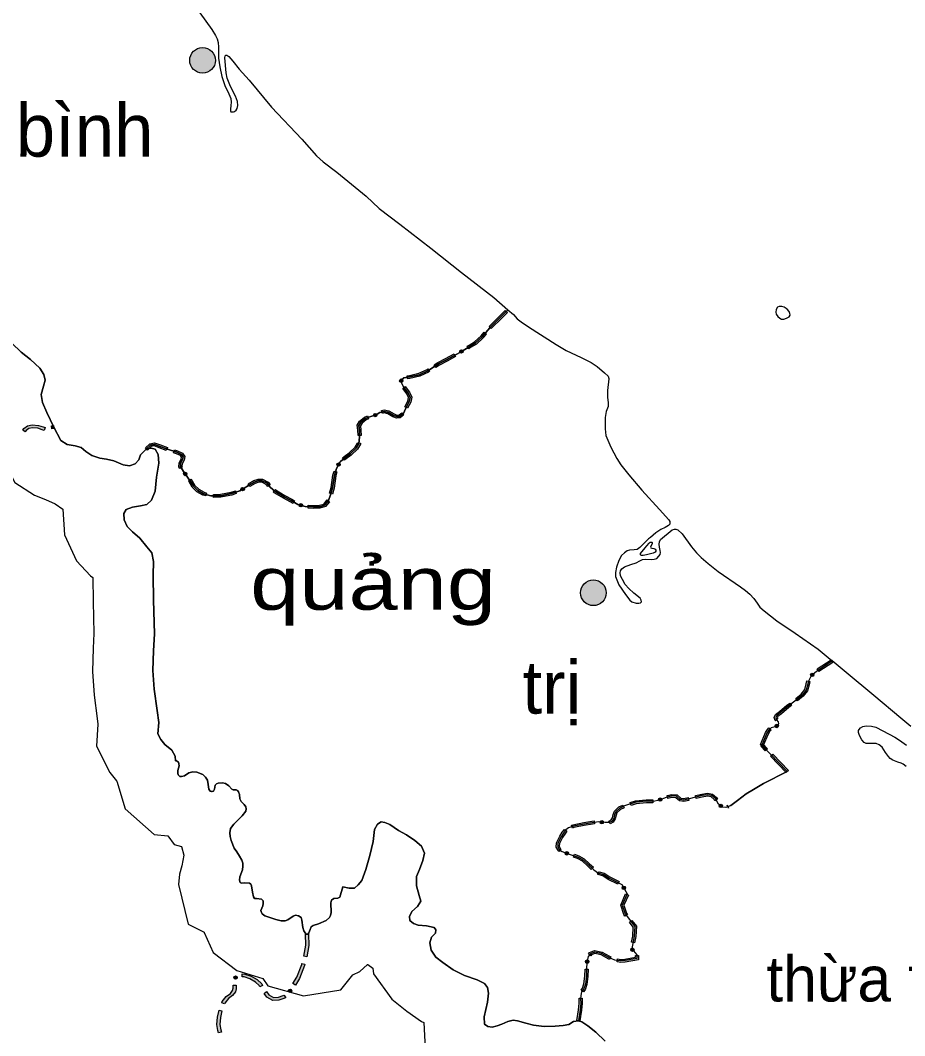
# Model space of a CAD drawing. Header units: metres. Extents: x -835890 to 1024355, y 79891 to 2211954.
# Drawn here: x -171652 to -54596, y 1364590 to 1499002 of the extents above; entities that cross this region are included whole.
import ezdxf
from ezdxf.enums import TextEntityAlignment as Align

# ---------------------------------------------------------------- set-up
doc = ezdxf.new("R2010")
doc.units = ezdxf.units.M
doc.header["$LTSCALE"] = 2200
for name, color, linetype, lineweight in [('12', 7, 'Continuous', 13), ('13', 7, 'Continuous', 13), ('16', 7, 'Continuous', 13), ('18', 7, 'Continuous', 13), ('35', 7, 'Continuous', 13), ('36', 7, 'Continuous', 13), ('37', 7, 'Continuous', 13), ('38', 7, 'Continuous', 13), ('8', 7, 'Continuous', 13)]:
    doc.layers.add(name, color=color, linetype=linetype, lineweight=lineweight)
doc.layers.add('3', color=7, linetype='Continuous')

msp = doc.modelspace()

# ---------------------------------------------------------------- hatches: boundary and pattern name
at = {"layer": '37'}
for points in [[(-109593, 1458475), (-108136, 1459913), (-107475, 1460594), (-107188, 1460315), (-107852, 1459632), (-109312, 1458191)], [(-112511, 1455856), (-112253, 1456011), (-111520, 1456457), (-110670, 1457247), (-110264, 1457714), (-109963, 1457451), (-110382, 1456969), (-111277, 1456136), (-112046, 1455669), (-112303, 1455513)], [(-116863, 1453389), (-116390, 1453690), (-115358, 1454234), (-114230, 1454852), (-114038, 1454502), (-115169, 1453881), (-116189, 1453344), (-116648, 1453051)], [(-113070, 1455283, 1), (-113455, 1455050, 1)], [(-120455, 1451943), (-120158, 1451991), (-118887, 1452277), (-117815, 1452782), (-117706, 1452851), (-117491, 1452514), (-117621, 1452431), (-118756, 1451896), (-120083, 1451598), (-120392, 1451548)], [(-121255, 1451521, 1), (-121215, 1451072, 1)], [(-120742, 1447830), (-120358, 1448597), (-120250, 1449056), (-120503, 1449561), (-121026, 1450269), (-120704, 1450507), (-120160, 1449770), (-119828, 1449105), (-119980, 1448460), (-120384, 1447651)], [(-126952, 1444033), (-126976, 1444728), (-127047, 1445403), (-126737, 1445945), (-126098, 1446478), (-125699, 1446625), (-125560, 1446250), (-125895, 1446126), (-126425, 1445684), (-126635, 1445316), (-126576, 1444756), (-126552, 1444047)], [(-124463, 1446812, 1), (-124893, 1446679, 1)], [(-123827, 1447350), (-123481, 1447434), (-122855, 1447286), (-122161, 1446889), (-121796, 1446749), (-121508, 1446773), (-121153, 1447033), (-120917, 1446711), (-121362, 1446384), (-121854, 1446343), (-122333, 1446527), (-123003, 1446910), (-123480, 1447023), (-123733, 1446961)], [(-171338, 1444766), (-171169, 1444989), (-170709, 1445340), (-170066, 1445447), (-169255, 1445386), (-168629, 1445170), (-168383, 1445103), (-168488, 1444717), (-168747, 1444788), (-169337, 1444991), (-170047, 1445044), (-170545, 1444961), (-170883, 1444703), (-171020, 1444524)], [(-167545, 1445331), (-167242, 1445365), (-167197, 1444967), (-167500, 1444933)], [(-155077, 1442402), (-154518, 1442948), (-153885, 1443067), (-153118, 1442788), (-152191, 1442440), (-152331, 1442066), (-153257, 1442413), (-153919, 1442654), (-154325, 1442577), (-154798, 1442116)], [(-129000, 1441076), (-128768, 1441275), (-128122, 1441760), (-127340, 1442480), (-127020, 1443034), (-127017, 1443063), (-126619, 1443024), (-126630, 1442908), (-127024, 1442227), (-127865, 1441452), (-128518, 1440963), (-128739, 1440773)], [(-151249, 1442137), (-150842, 1442008), (-150163, 1441686), (-149893, 1441282), (-149976, 1440782), (-150232, 1440303), (-150256, 1439988), (-150194, 1439888), (-150534, 1439678), (-150665, 1439889), (-150624, 1440417), (-150360, 1440913), (-150314, 1441192), (-150434, 1441372), (-150988, 1441635), (-151369, 1441755)], [(-129412, 1440382, 1), (-129637, 1439992, 1)], [(-149684, 1438765, 1), (-149947, 1439130, 1)], [(-149068, 1438254), (-149028, 1438198), (-148581, 1437465), (-148033, 1436917), (-147330, 1436520), (-146987, 1436417), (-147102, 1436034), (-147488, 1436149), (-148278, 1436596), (-148898, 1437216), (-149361, 1437977), (-149392, 1438020)], [(-141476, 1437647), (-140756, 1438067), (-140148, 1438282), (-139579, 1438244), (-138855, 1437882), (-138586, 1437548), (-138897, 1437297), (-139112, 1437563), (-139686, 1437851), (-140092, 1437878), (-140587, 1437703), (-141275, 1437301)], [(-130723, 1436404), (-130511, 1437147), (-130284, 1438772), (-130121, 1439336), (-129737, 1439225), (-129892, 1438688), (-130119, 1437064), (-130338, 1436294)], [(-142033, 1437064, 1), (-142414, 1436824, 1)], [(-146074, 1436249), (-145142, 1436265), (-143742, 1436551), (-143191, 1436730), (-143068, 1436349), (-143640, 1436164), (-145098, 1435865), (-146068, 1435849)], [(-137895, 1436873), (-137809, 1436796), (-136629, 1436093), (-135720, 1435606), (-135342, 1435381), (-135546, 1435037), (-135916, 1435257), (-136826, 1435745), (-138048, 1436472), (-138163, 1436576)], [(-133549, 1434828), (-132829, 1434787), (-132051, 1434818), (-131500, 1434973), (-131025, 1435538), (-130718, 1435281), (-131273, 1434622), (-131988, 1434420), (-132833, 1434386), (-133571, 1434428)], [(-134322, 1434746, 1), (-134757, 1434862, 1)], [(-66162, 1413139), (-64343, 1414343), (-64122, 1414009), (-65942, 1412806)], [(-69026, 1409210), (-68319, 1409821), (-67834, 1410414), (-67615, 1411153), (-67528, 1411543), (-67138, 1411456), (-67228, 1411052), (-67473, 1410224), (-68031, 1409540), (-68765, 1408908)], [(-66659, 1412494, 1), (-66999, 1412198, 1)], [(-71712, 1406258), (-71760, 1406312), (-71883, 1406721), (-71682, 1407123), (-71156, 1407525), (-70198, 1408338), (-69814, 1408621), (-69577, 1408299), (-69950, 1408024), (-70905, 1407213), (-71366, 1406861), (-71454, 1406684), (-71403, 1406513), (-71415, 1406525)], [(-73693, 1403146), (-73007, 1404705), (-72757, 1405143), (-72570, 1405330), (-72287, 1405047), (-72436, 1404898), (-72650, 1404524), (-73327, 1402985)], [(-71328, 1405679, 1), (-71738, 1405493, 1)], [(-73050, 1402299), (-73654, 1402927), (-73366, 1403204), (-72762, 1402577)], [(-70275, 1399419), (-72356, 1401579), (-72068, 1401857), (-69987, 1399696)], [(-82272, 1396373), (-81468, 1396562), (-80709, 1396698), (-80028, 1396579), (-79500, 1396109), (-79367, 1395881), (-79712, 1395679), (-79813, 1395853), (-80209, 1396205), (-80708, 1396291), (-81386, 1396170), (-82180, 1395983)], [(-90934, 1395459), (-90243, 1395690), (-88798, 1395822), (-87911, 1395809), (-87916, 1395409), (-88782, 1395421), (-90160, 1395296), (-90808, 1395080)], [(-86734, 1395924, 1), (-87157, 1395771, 1)], [(-86051, 1396365), (-85434, 1396530), (-84721, 1396470), (-84227, 1396054), (-83831, 1395992), (-83235, 1396120), (-83151, 1395729), (-83820, 1395585), (-84400, 1395677), (-84881, 1396082), (-85398, 1396125), (-85948, 1395979)], [(-78764, 1394855, 1), (-79110, 1395144, 1)], [(-93774, 1392991), (-93449, 1393154), (-93289, 1393434), (-93189, 1393883), (-93012, 1394326), (-92418, 1394865), (-91899, 1395114), (-91725, 1394754), (-92192, 1394529), (-92675, 1394092), (-92806, 1393765), (-92912, 1393289), (-93162, 1392850), (-93595, 1392633)], [(-78098, 1395095), (-78090, 1395098), (-77929, 1394732), (-77936, 1394729)], [(-98685, 1392449), (-98503, 1392515), (-97075, 1392801), (-95989, 1392982), (-95697, 1393017), (-95649, 1392620), (-95932, 1392586), (-97002, 1392407), (-98396, 1392128), (-98550, 1392073)], [(-94455, 1392826, 1), (-94903, 1392867, 1)], [(-100332, 1388994), (-100434, 1389060), (-100718, 1389565), (-100687, 1390125), (-100252, 1391022), (-99923, 1391511), (-99645, 1391904), (-99319, 1391673), (-99593, 1391283), (-99905, 1390822), (-100292, 1390023), (-100312, 1389659), (-100134, 1389343), (-100115, 1389331)], [(-99535, 1388814, 1), (-99117, 1388647, 1)], [(-96077, 1386593), (-96584, 1387064), (-97247, 1387677), (-97901, 1388041), (-98442, 1388218), (-98318, 1388598), (-97741, 1388410), (-97010, 1388003), (-96312, 1387358), (-95805, 1386886)], [(-92563, 1384635), (-93829, 1385265), (-94557, 1385743), (-95202, 1385924), (-95265, 1385968), (-95033, 1386294), (-95027, 1386290), (-94389, 1386111), (-93629, 1385613), (-92385, 1384993)], [(-91617, 1380403), (-91792, 1380633), (-92185, 1381867), (-91538, 1383368), (-91170, 1383210), (-91758, 1381846), (-91432, 1380821), (-91299, 1380646)], [(-91888, 1384354, 1), (-91663, 1383965, 1)], [(-90745, 1376969), (-90582, 1377782), (-90520, 1378970), (-91009, 1379609), (-90691, 1379852), (-90113, 1379096), (-90184, 1377732), (-90352, 1376890)], [(-133502, 1378044), (-133480, 1376532), (-133740, 1375030), (-134134, 1375098), (-133881, 1376564), (-133902, 1378039)], [(-96442, 1375427), (-96304, 1375600), (-95660, 1375877), (-94644, 1375651), (-93679, 1375103), (-93502, 1375028), (-93656, 1374659), (-93856, 1374743), (-94789, 1375273), (-95621, 1375458), (-96054, 1375272), (-96130, 1375178)], [(-92607, 1374744), (-92173, 1374687), (-91638, 1374736), (-90248, 1374971), (-90248, 1375189), (-89848, 1375189), (-89848, 1374633), (-91587, 1374339), (-92181, 1374285), (-92659, 1374347)], [(-90778, 1376150, 1), (-90490, 1375804, 1)], [(-133981, 1374044), (-134022, 1373882), (-134703, 1372147), (-135245, 1371270), (-135586, 1371481), (-135062, 1372327), (-134404, 1374004), (-134369, 1374142)], [(-96605, 1374612, 1), (-96651, 1374165, 1)], [(-143307, 1372108, 1), (-143008, 1372444, 1)], [(-139931, 1371055), (-140019, 1371214), (-140525, 1371693), (-141279, 1372099), (-142032, 1372360), (-142303, 1372383), (-142268, 1372782), (-141948, 1372754), (-141118, 1372466), (-140289, 1372020), (-139699, 1371462), (-139581, 1371249)], [(-97432, 1370633), (-97243, 1370870), (-97055, 1371433), (-96930, 1372455), (-96910, 1373397), (-96510, 1373388), (-96531, 1372426), (-96663, 1371345), (-96886, 1370676), (-97120, 1370383)], [(-143083, 1371294), (-143083, 1370811), (-143191, 1370380), (-143569, 1369898), (-144116, 1369503), (-144569, 1368907), (-144614, 1368800), (-144983, 1368953), (-144919, 1369108), (-144398, 1369792), (-143849, 1370189), (-143558, 1370560), (-143483, 1370860), (-143483, 1371294)], [(-136512, 1369667), (-136653, 1369547), (-137417, 1369281), (-138234, 1369247), (-139019, 1369691), (-139395, 1370178), (-139078, 1370423), (-138751, 1370000), (-138136, 1369651), (-137492, 1369678), (-136856, 1369900), (-136771, 1369972)], [(-136078, 1370345, 1), (-135830, 1370721, 1)], [(-97985, 1366611), (-97750, 1368002), (-97675, 1368904), (-97701, 1369466), (-97695, 1369565), (-97296, 1369543), (-97300, 1369464), (-97274, 1368896), (-97353, 1367952), (-97590, 1366544)], [(-144957, 1367897), (-145170, 1366980), (-145257, 1366078), (-145111, 1365347), (-145043, 1365038), (-145433, 1364951), (-145503, 1365265), (-145661, 1366057), (-145566, 1367044), (-145346, 1367988)]]:
    msp.add_hatch(color=256, dxfattribs=at).paths.add_polyline_path(points)
at = {"layer": '8'}
for points in [[(-145830, 1493702, 1), (-149230, 1493702, 1)], [(-94097, 1423221, 1), (-97497, 1423221, 1)]]:
    msp.add_hatch(color=256, dxfattribs=at).paths.add_polyline_path(points)

# ---------------------------------------------------------------- linework, layer by layer
at = {"layer": '12'}
for points in [[(-147892, 1499989), (-146281, 1497764), (-145825, 1497011), (-145598, 1496555), (-145475, 1496047), (-145431, 1495460), (-145414, 1493988), (-145256, 1492832), (-144985, 1491561), (-144582, 1490352), (-144056, 1489248), (-143794, 1488670), (-143724, 1488162), (-143776, 1487724), (-143846, 1487251), (-143846, 1487041), (-143793, 1486906), (-143619, 1486900), (-143443, 1486900), (-143303, 1486918), (-143093, 1487093), (-142953, 1487339), (-142883, 1487724), (-142909, 1488276), (-143172, 1488977), (-143837, 1490256), (-144267, 1491334), (-144424, 1492069), (-144564, 1494032), (-144529, 1494295), (-144442, 1494382), (-144302, 1494382), (-144048, 1494233), (-143505, 1493585), (-142682, 1492516), (-141377, 1491088), (-138426, 1487487), (-134407, 1483273), (-132428, 1481066), (-131587, 1480277), (-129757, 1478884), (-125895, 1475704), (-124144, 1474074), (-121438, 1472016), (-117296, 1468818), (-113277, 1465638)], [(-113277, 1465638), (-108977, 1462300), (-107105, 1460689), (-107994, 1459773), (-109511, 1458276), (-110526, 1457108), (-111399, 1456296), (-112150, 1455840), (-113465, 1455044), (-115264, 1454058), (-116289, 1453517), (-117718, 1452607), (-118822, 1452087), (-120120, 1451794), (-120871, 1451674), (-121240, 1451356), (-121208, 1450998), (-120883, 1450413), (-120331, 1449666), (-120039, 1449081), (-120169, 1448528), (-120656, 1447553), (-120948, 1446936), (-121435, 1446578), (-121825, 1446546), (-122247, 1446708), (-122929, 1447098), (-123481, 1447228), (-124081, 1447082), (-124536, 1446790), (-125380, 1446530), (-125997, 1446302), (-126581, 1445815), (-126841, 1445360), (-126776, 1444742), (-126744, 1443800), (-126825, 1442971), (-127182, 1442354), (-127994, 1441606), (-128643, 1441119), (-129325, 1440534), (-129812, 1439689), (-130088, 1438730), (-130315, 1437105), (-130575, 1436195), (-130867, 1435415), (-131386, 1434798), (-132019, 1434619), (-132831, 1434586), (-133967, 1434651), (-134941, 1434911), (-135818, 1435431), (-136727, 1435919), (-137928, 1436634), (-138578, 1437219), (-138984, 1437723), (-139633, 1438047), (-140120, 1438080), (-140672, 1437885), (-141451, 1437430), (-142587, 1436715), (-143691, 1436358), (-145120, 1436065), (-146435, 1436042), (-147409, 1436334), (-148155, 1436757), (-148740, 1437341), (-149194, 1438088), (-150038, 1439256), (-150461, 1439938), (-150428, 1440360), (-150168, 1440847), (-150103, 1441237), (-150298, 1441529), (-150915, 1441821), (-152149, 1442211), (-153188, 1442601), (-153902, 1442860), (-154422, 1442763), (-154938, 1442259), (-155725, 1441471), (-155972, 1440830), (-156464, 1440288), (-157202, 1440042), (-158039, 1440140), (-159270, 1440682), (-160254, 1440929), (-161140, 1441027), (-162174, 1441372), (-162961, 1441914), (-163601, 1442456), (-164389, 1442653), (-165447, 1442850), (-166284, 1443392), (-167219, 1445166), (-168155, 1447088), (-168696, 1448418), (-168893, 1449453), (-168573, 1450586), (-168376, 1451374), (-168524, 1452113)], [(-168524, 1452113), (-169065, 1452951), (-170296, 1454084), (-171527, 1455070), (-172757, 1456252)]]:
    msp.add_lwpolyline(points, dxfattribs=at)
at = {"layer": '13'}
for points in [[(-53767, 1405502), (-55115, 1406606), (-58679, 1409611), (-62348, 1412686), (-64187, 1414206), (-65232, 1413515)], [(-65232, 1413515), (-66290, 1412815), (-66957, 1412234), (-67305, 1411625), (-67421, 1411103), (-67653, 1410319), (-68175, 1409680), (-68972, 1408993), (-70074, 1408181), (-71031, 1407369), (-71524, 1406992), (-71669, 1406702), (-71582, 1406412), (-71321, 1406122), (-71292, 1405890), (-71437, 1405629), (-71756, 1405484), (-72278, 1405339), (-72597, 1405021), (-72829, 1404615), (-73510, 1403066), (-70131, 1399557), (-73281, 1397971), (-74615, 1397175), (-75565, 1396610), (-76745, 1395711), (-77630, 1395082), (-78271, 1394800), (-78759, 1394851), (-79221, 1395236), (-79657, 1395981), (-80119, 1396392), (-80709, 1396495), (-81427, 1396366), (-82299, 1396161), (-83107, 1395942), (-83826, 1395788), (-84313, 1395865), (-84801, 1396276), (-85416, 1396328), (-86186, 1396122), (-87110, 1395788), (-87854, 1395609), (-88790, 1395621), (-90201, 1395493), (-91664, 1395005), (-92305, 1394697), (-92844, 1394209), (-92998, 1393824), (-93100, 1393362), (-93306, 1393002), (-93716, 1392797), (-94268, 1392809), (-95114, 1392886), (-95961, 1392784), (-97039, 1392604), (-98450, 1392321), (-99091, 1392090), (-99450, 1391834), (-99758, 1391397), (-100079, 1390922), (-100489, 1390074), (-100515, 1389612), (-100284, 1389201), (-99925, 1388970), (-99155, 1388662), (-97821, 1388225), (-97128, 1387840), (-96448, 1387211), (-95730, 1386543), (-95114, 1386107), (-94473, 1385927), (-93729, 1385439), (-92025, 1384591), (-91319, 1383371), (-91972, 1381857), (-91612, 1380727), (-90316, 1379033), (-90383, 1377757), (-90718, 1376078), (-90048, 1375272), (-90048, 1374802), (-91612, 1374538), (-92177, 1374486), (-92972, 1374589), (-93767, 1374923), (-94717, 1375462), (-95640, 1375668), (-96179, 1375436), (-96487, 1375051), (-96615, 1374512), (-96705, 1373646), (-96731, 1372441), (-96859, 1371389), (-97064, 1370773), (-97372, 1370388), (-97475, 1369926), (-97500, 1369465), (-97475, 1368900), (-97552, 1367977), (-97788, 1366578)], [(-54415, 1400211), (-54783, 1400526), (-55063, 1400666), (-55518, 1400806), (-56166, 1401052), (-56534, 1401297), (-56744, 1401542), (-57147, 1402086), (-57576, 1402778), (-57996, 1403093), (-58364, 1403251), (-58784, 1403268), (-59695, 1403268), (-59958, 1403408), (-60256, 1403776), (-60571, 1404320), (-60711, 1404740), (-60711, 1404985), (-60618, 1405113), (-60439, 1405327), (-60124, 1405520), (-59704, 1405590), (-59003, 1405572), (-58408, 1405415), (-57480, 1404942), (-55921, 1404118), (-55264, 1403706), (-54354, 1403058)], [(-97788, 1366578), (-97345, 1366430), (-96557, 1365888), (-95474, 1365050), (-94244, 1363868)]]:
    msp.add_lwpolyline(points, dxfattribs=at)
at = {"layer": '16'}
for points in [[(-71372, 1459783), (-71134, 1459561), (-70897, 1459451), (-70597, 1459451), (-70234, 1459577), (-69902, 1459767), (-69775, 1459988), (-69775, 1460004), (-69791, 1460194), (-69902, 1460462), (-70155, 1460763), (-70534, 1461031), (-70850, 1461126), (-71214, 1461126), (-71419, 1461015), (-71609, 1460731), (-71656, 1460383), (-71593, 1460099)], [(-88955, 1429149), (-88732, 1429451), (-88430, 1429800), (-88304, 1429907), (-88148, 1429937), (-88071, 1429927), (-88012, 1429859), (-88022, 1429703), (-88197, 1429392), (-88226, 1429276), (-88187, 1429188), (-88051, 1429120), (-87779, 1429101), (-87614, 1429013), (-87526, 1428877), (-87526, 1428751), (-87624, 1428615), (-87876, 1428469), (-88751, 1428226), (-89208, 1428138), (-89431, 1428158), (-89529, 1428197), (-89538, 1428207), (-89577, 1428265), (-89577, 1428343), (-89548, 1428440)]]:
    msp.add_lwpolyline(points, close=True, dxfattribs=at)
for points in [[(-139633, 1438047), (-138984, 1437723), (-138578, 1437219), (-137928, 1436634), (-136727, 1435919), (-135818, 1435431), (-134941, 1434911), (-133967, 1434651), (-132831, 1434586), (-132019, 1434619), (-131386, 1434798), (-130867, 1435415), (-130575, 1436195), (-130315, 1437105), (-130088, 1438730), (-129812, 1439689), (-129325, 1440534), (-128643, 1441119), (-127994, 1441606), (-127182, 1442354), (-126825, 1442971), (-126744, 1443800), (-126776, 1444742), (-126841, 1445360), (-126581, 1445815), (-125997, 1446302), (-125380, 1446530), (-124536, 1446790), (-124081, 1447082), (-123481, 1447228), (-122929, 1447098), (-122247, 1446708), (-121825, 1446546), (-121435, 1446578), (-120948, 1446936), (-120656, 1447553), (-120169, 1448528), (-120039, 1449081), (-120331, 1449666), (-120883, 1450413), (-121208, 1450998), (-121240, 1451356), (-120871, 1451674), (-120120, 1451794), (-118822, 1452087), (-117718, 1452607), (-116289, 1453517), (-115264, 1454058), (-113465, 1455044), (-112150, 1455840), (-111399, 1456296), (-110526, 1457108), (-109511, 1458276), (-107994, 1459773), (-107105, 1460689), (-107103, 1460688), (-106385, 1460039), (-105878, 1459496), (-105352, 1459076), (-104380, 1458436), (-100737, 1456106), (-99398, 1455308), (-97419, 1454362), (-96105, 1453696), (-95308, 1453180), (-94310, 1452356), (-93855, 1451883), (-93750, 1451585), (-93785, 1451112), (-93890, 1450446), (-93951, 1449964), (-93916, 1449053), (-93828, 1448405), (-93863, 1447897), (-94091, 1447213), (-94240, 1446434), (-94240, 1444909), (-94132, 1444044), (-93496, 1442482), (-92690, 1441011), (-92165, 1440169), (-91123, 1438829), (-89389, 1436814), (-87033, 1434230), (-85825, 1432898), (-85685, 1432653), (-85667, 1432425), (-85702, 1432285), (-85877, 1432109), (-86315, 1431864), (-86893, 1431601), (-87524, 1431163), (-88250, 1430559), (-88513, 1430348), (-89652, 1429210), (-90019, 1428947), (-90387, 1428894), (-91017, 1428852), (-91315, 1428789), (-91701, 1428526), (-92068, 1428141)], [(-143816, 1392006), (-143404, 1392587), (-142308, 1393704), (-141814, 1394298), (-141740, 1394619), (-141814, 1394891), (-142036, 1395188), (-142432, 1395584), (-142605, 1395930), (-142630, 1396499), (-142753, 1396870), (-142902, 1397068), (-143099, 1397142), (-143495, 1397142), (-143668, 1397216), (-144063, 1397661), (-144484, 1397983), (-144879, 1398082), (-145473, 1398032), (-145695, 1397933), (-145843, 1397735), (-145967, 1397216), (-146066, 1396944), (-146237, 1396919), (-146325, 1396907), (-146523, 1396956), (-146721, 1397228), (-146770, 1397847), (-146894, 1398416), (-147141, 1398811), (-147512, 1399157), (-148303, 1399479), (-148822, 1399504), (-149366, 1399380), (-149910, 1399009), (-150305, 1398885), (-150528, 1398910), (-150750, 1399108), (-150824, 1399355), (-150800, 1399677), (-150627, 1400295), (-150651, 1400592), (-150726, 1400790), (-150985, 1400975), (-151103, 1400991), (-151147, 1401610), (-151590, 1402398), (-152526, 1403137), (-153043, 1403778), (-153436, 1404566), (-153338, 1406044), (-153535, 1407621), (-153929, 1410479), (-154101, 1412942), (-154003, 1415554), (-153904, 1417771), (-154027, 1422255), (-154076, 1425556), (-154003, 1427379), (-154249, 1428512), (-154889, 1429301), (-155824, 1430434), (-156808, 1431271), (-157497, 1432010), (-157916, 1432897), (-157965, 1433735), (-157621, 1434228), (-156784, 1434573), (-155750, 1434720), (-154913, 1434917), (-154273, 1435459), (-153781, 1436691), (-153633, 1438514), (-153313, 1440387), (-153412, 1441520), (-153806, 1442210), (-154347, 1442358), (-154938, 1442259), (-154422, 1442763), (-153902, 1442860), (-153188, 1442601), (-152149, 1442211), (-150915, 1441821), (-150298, 1441529), (-150103, 1441237), (-150168, 1440847), (-150428, 1440360), (-150461, 1439938), (-150038, 1439256), (-149194, 1438088), (-148740, 1437341), (-148155, 1436757), (-147409, 1436334), (-146435, 1436042), (-145120, 1436065), (-143691, 1436358), (-142587, 1436715), (-141451, 1437430), (-140672, 1437885), (-140120, 1438080), (-139633, 1438047)], [(-92068, 1428141), (-92445, 1427501), (-92760, 1426625), (-92883, 1425889), (-92852, 1425388), (-92620, 1424733), (-92427, 1424260), (-91534, 1422980), (-90991, 1422227), (-90729, 1422017), (-90151, 1421824), (-89783, 1421824), (-89555, 1421894), (-89446, 1422030), (-89468, 1422262), (-89625, 1422507), (-90466, 1423191), (-91105, 1423778), (-91578, 1424338), (-91946, 1424969), (-92191, 1425460), (-92243, 1425880), (-92208, 1426108), (-92051, 1426371), (-91683, 1426669), (-90842, 1426967), (-90151, 1427203), (-89660, 1427431), (-89293, 1427624), (-88925, 1427676), (-88067, 1427624), (-87751, 1427676), (-87419, 1427764), (-87121, 1428062), (-86963, 1428290), (-86928, 1428552), (-86946, 1428833), (-87033, 1429253), (-87086, 1429656), (-87051, 1429954), (-86919, 1430261), (-85361, 1431575), (-85081, 1431645), (-84870, 1431645), (-84643, 1431540), (-84065, 1431032), (-82813, 1429323), (-82165, 1428500), (-81517, 1427869), (-80623, 1427081), (-79266, 1426021), (-76324, 1423988), (-75658, 1423532), (-75098, 1423042), (-74564, 1422472), (-74126, 1421824), (-73758, 1421333), (-73215, 1420843), (-71508, 1419520), (-69109, 1417855), (-66070, 1415761), (-64187, 1414206), (-65232, 1413515), (-66290, 1412815), (-66957, 1412234), (-67305, 1411625), (-67421, 1411103), (-67653, 1410319), (-68175, 1409680), (-68972, 1408993), (-70074, 1408181), (-71031, 1407369), (-71524, 1406992), (-71669, 1406702), (-71582, 1406412), (-71321, 1406122), (-71292, 1405890), (-71437, 1405629), (-71756, 1405484), (-72278, 1405339), (-72597, 1405021), (-72829, 1404615), (-73510, 1403066), (-70131, 1399557)], [(-70131, 1399557), (-73281, 1397971), (-74615, 1397175), (-75565, 1396610), (-76745, 1395711), (-77630, 1395082), (-78271, 1394800), (-78759, 1394851), (-79221, 1395236), (-79657, 1395981), (-80119, 1396392), (-80709, 1396495), (-81427, 1396366), (-82299, 1396161), (-83107, 1395942), (-83826, 1395788), (-84313, 1395865), (-84801, 1396276), (-85416, 1396328), (-86186, 1396122), (-87110, 1395788), (-87854, 1395609), (-88790, 1395621), (-90201, 1395493), (-91664, 1395005), (-92305, 1394697), (-92844, 1394209), (-92998, 1393824), (-93100, 1393362), (-93306, 1393002), (-93716, 1392797), (-94268, 1392809), (-95114, 1392886), (-95961, 1392784), (-97039, 1392604), (-98450, 1392321), (-99091, 1392090), (-99450, 1391834), (-99758, 1391397), (-100079, 1390922), (-100489, 1390074), (-100515, 1389612), (-100284, 1389201), (-99925, 1388970), (-99155, 1388662), (-97821, 1388225), (-97128, 1387840), (-96448, 1387211), (-95730, 1386543), (-95114, 1386107), (-94473, 1385927), (-93729, 1385439), (-92025, 1384591), (-91319, 1383371), (-91972, 1381857), (-91612, 1380727), (-90316, 1379033), (-90383, 1377757), (-90718, 1376078), (-90048, 1375272), (-90048, 1374802), (-91612, 1374538), (-92177, 1374486), (-92972, 1374589), (-93767, 1374923), (-94717, 1375462), (-95640, 1375668), (-96179, 1375436), (-96487, 1375051), (-96615, 1374512), (-96705, 1373646), (-96731, 1372441), (-96859, 1371389), (-97064, 1370773), (-97372, 1370388), (-97475, 1369926), (-97500, 1369465), (-97475, 1368900), (-97552, 1367977), (-97788, 1366578), (-98428, 1366479), (-99068, 1366085), (-99806, 1365937), (-100840, 1365838), (-102316, 1365789), (-103744, 1365986), (-104753, 1366233), (-105836, 1366578), (-106427, 1366627), (-107116, 1366479), (-107903, 1366134), (-108543, 1365888), (-109183, 1365740), (-109774, 1365789), (-110217, 1366134), (-110266, 1367070), (-109823, 1369041), (-109676, 1370224), (-109823, 1370963), (-110217, 1371505), (-111201, 1371997)], [(-111201, 1371997), (-112875, 1372539), (-114376, 1373328), (-115706, 1374264), (-116641, 1375003), (-117281, 1375890), (-117428, 1376875), (-117232, 1377614), (-116690, 1378156), (-116641, 1378600), (-116887, 1378895), (-117896, 1379142), (-118979, 1379240), (-119619, 1379437), (-120111, 1379832), (-120160, 1380374), (-119816, 1381014), (-119077, 1381704), (-118634, 1382394), (-118881, 1383133), (-119225, 1384414), (-119225, 1385646), (-118807, 1386582), (-118364, 1387764), (-118167, 1388750), (-118561, 1389686), (-119447, 1390425), (-120530, 1391164), (-121613, 1391755), (-122745, 1392544), (-123409, 1392790), (-123901, 1392889), (-124394, 1392593), (-124788, 1391903), (-124935, 1390277), (-125378, 1388454), (-125920, 1386582), (-126461, 1385153), (-126929, 1384562), (-127421, 1384118), (-128110, 1384118), (-128947, 1384315), (-129382, 1382914), (-129609, 1382778), (-130167, 1382741), (-130464, 1382518), (-130538, 1382172), (-130513, 1380886), (-130588, 1380515), (-130736, 1380218), (-131156, 1379847), (-132170, 1379377), (-132886, 1379179), (-133134, 1379006), (-133307, 1378660), (-133455, 1378190), (-133554, 1378066), (-133702, 1378041), (-133875, 1378091), (-134122, 1378462), (-134246, 1378907), (-134370, 1379896), (-134493, 1380218), (-134839, 1380465), (-135210, 1380539), (-135544, 1380428), (-136236, 1379933), (-136607, 1379785), (-137126, 1379785), (-137835, 1379991), (-139269, 1380436), (-139649, 1380723), (-139735, 1380918), (-139796, 1381145), (-139573, 1381788), (-139515, 1382070), (-139517, 1382452), (-139721, 1382662), (-140389, 1382736), (-140643, 1382769), (-140772, 1382957), (-140930, 1383610), (-141039, 1384431), (-141148, 1384668), (-141332, 1384783), (-141950, 1384832), (-142354, 1384769), (-142552, 1384868), (-142626, 1385164), (-142577, 1385610), (-142255, 1386525), (-142181, 1387019), (-142181, 1387415), (-142342, 1387823), (-142639, 1388342), (-143001, 1388919), (-143334, 1389413), (-143741, 1390411), (-143875, 1390939), (-143899, 1391458), (-143816, 1392006)]]:
    msp.add_lwpolyline(points, dxfattribs=at)
at = {"layer": '18'}
for points in [[(-172757, 1456252), (-171527, 1455070), (-170296, 1454084), (-169065, 1452951), (-168524, 1452113), (-168376, 1451374), (-168573, 1450586), (-168893, 1449453), (-168696, 1448418), (-168155, 1447088), (-167219, 1445166), (-166284, 1443392), (-165447, 1442850), (-164389, 1442653), (-163601, 1442456), (-162961, 1441914), (-162174, 1441372), (-161140, 1441027), (-160254, 1440929), (-159270, 1440682), (-158039, 1440140), (-157202, 1440042), (-156464, 1440288), (-155972, 1440830), (-155725, 1441471), (-154938, 1442259), (-154347, 1442358), (-153806, 1442210), (-153412, 1441520), (-153313, 1440387), (-153633, 1438514), (-153781, 1436691), (-154273, 1435459), (-154913, 1434917), (-155750, 1434720), (-156784, 1434573), (-157621, 1434228), (-157965, 1433735), (-157916, 1432897), (-157497, 1432010), (-156808, 1431271), (-155824, 1430434), (-154889, 1429301), (-154249, 1428512), (-154003, 1427379), (-154076, 1425556), (-154027, 1422255), (-153904, 1417771), (-154003, 1415554), (-154101, 1412942), (-153929, 1410479), (-153535, 1407621), (-153338, 1406044), (-153436, 1404566), (-153043, 1403778), (-152526, 1403137), (-151590, 1402398), (-151147, 1401610), (-151103, 1400991), (-150985, 1400975), (-150726, 1400790), (-150651, 1400592), (-150627, 1400295), (-150800, 1399677), (-150824, 1399355), (-150750, 1399108), (-150528, 1398910), (-150305, 1398885), (-149910, 1399009), (-149366, 1399380), (-148822, 1399504), (-148303, 1399479), (-147512, 1399157), (-147141, 1398811), (-146894, 1398416), (-146770, 1397847), (-146721, 1397228), (-146523, 1396956), (-146325, 1396907), (-146237, 1396919), (-146066, 1396944), (-145967, 1397216), (-145843, 1397735), (-145695, 1397933), (-145473, 1398032), (-144879, 1398082), (-144484, 1397983), (-144063, 1397661), (-143668, 1397216)], [(-143668, 1397216), (-143495, 1397142), (-143099, 1397142), (-142902, 1397068), (-142753, 1396870), (-142630, 1396499), (-142605, 1395930), (-142432, 1395584), (-142036, 1395188), (-141814, 1394891), (-141740, 1394619), (-141814, 1394298), (-142308, 1393704), (-143404, 1392587), (-143816, 1392006), (-143899, 1391458), (-143875, 1390939), (-143741, 1390411), (-143334, 1389413), (-143001, 1388919), (-142639, 1388342), (-142342, 1387823), (-142181, 1387415), (-142181, 1387019), (-142255, 1386525), (-142577, 1385610), (-142626, 1385164), (-142552, 1384868), (-142354, 1384769), (-141950, 1384832), (-141332, 1384783), (-141148, 1384668), (-141039, 1384431), (-140930, 1383610), (-140772, 1382957), (-140643, 1382769), (-140389, 1382736), (-139721, 1382662), (-139517, 1382452), (-139515, 1382070), (-139573, 1381788), (-139796, 1381145), (-139735, 1380918), (-139649, 1380723), (-139269, 1380436), (-137835, 1379991), (-137126, 1379785), (-136607, 1379785), (-136236, 1379933), (-135544, 1380428), (-135210, 1380539), (-134839, 1380465), (-134493, 1380218), (-134370, 1379896), (-134246, 1378907), (-134122, 1378462), (-133875, 1378091), (-133702, 1378041), (-133554, 1378066), (-133455, 1378190), (-133307, 1378660), (-133134, 1379006), (-132886, 1379179), (-132170, 1379377), (-131156, 1379847), (-130736, 1380218), (-130588, 1380515), (-130513, 1380886), (-130538, 1382172), (-130464, 1382518), (-130167, 1382741), (-129609, 1382778), (-129382, 1382914), (-128947, 1384315), (-128110, 1384118), (-127421, 1384118), (-126929, 1384562), (-126461, 1385153), (-125920, 1386582), (-125378, 1388454), (-124935, 1390277), (-124788, 1391903), (-124394, 1392593), (-123901, 1392889), (-123409, 1392790), (-122745, 1392544), (-121613, 1391755), (-120530, 1391164), (-119447, 1390425), (-118561, 1389686), (-118167, 1388750), (-118364, 1387764), (-118807, 1386582), (-119225, 1385646), (-119225, 1384414), (-118881, 1383133), (-118634, 1382394), (-119077, 1381704), (-119816, 1381014), (-120160, 1380374), (-120111, 1379832)], [(-120111, 1379832), (-119619, 1379437), (-118979, 1379240), (-117896, 1379142), (-116887, 1378895), (-116641, 1378600), (-116690, 1378156), (-117232, 1377614), (-117428, 1376875), (-117281, 1375890), (-116641, 1375003), (-115706, 1374264), (-114376, 1373328), (-112875, 1372539), (-111201, 1371997), (-110217, 1371505), (-109823, 1370963), (-109676, 1370224), (-109823, 1369041), (-110266, 1367070), (-110217, 1366134), (-109774, 1365789), (-109183, 1365740), (-108543, 1365888), (-107903, 1366134), (-107116, 1366479), (-106427, 1366627), (-105836, 1366578), (-104753, 1366233), (-103744, 1365986), (-102316, 1365789), (-100840, 1365838), (-99806, 1365937), (-99068, 1366085), (-98428, 1366479), (-97788, 1366578), (-97345, 1366430), (-96557, 1365888), (-95474, 1365050), (-94244, 1363868)]]:
    msp.add_lwpolyline(points, dxfattribs=at)
at = {"layer": '35'}
for points in [[(-186640, 1462589), (-186415, 1462002), (-185072, 1460348), (-184400, 1459451), (-183340, 1457877), (-181938, 1454602), (-180545, 1452827), (-179611, 1451820), (-178392, 1450572), (-176994, 1449229), (-176406, 1446140), (-175464, 1443826), (-174356, 1441549), (-172386, 1437813), (-169796, 1436136)], [(-165447, 1442850), (-166284, 1443392), (-167219, 1445166), (-168155, 1447088), (-168696, 1448418), (-168893, 1449453), (-168573, 1450586), (-168376, 1451374), (-168524, 1452113), (-169065, 1452951), (-170296, 1454084), (-171527, 1455070), (-172757, 1456252)], [(-153943, 1442247), (-154347, 1442358), (-154938, 1442259), (-155725, 1441471), (-155972, 1440830), (-156464, 1440288), (-157202, 1440042), (-158039, 1440140), (-159270, 1440682), (-160254, 1440929), (-161140, 1441027), (-162174, 1441372), (-162961, 1441914), (-163601, 1442456), (-164389, 1442653), (-165447, 1442850)], [(-151103, 1400991), (-151147, 1401610), (-151590, 1402398), (-152526, 1403137), (-153043, 1403778), (-153436, 1404566), (-153338, 1406044), (-153535, 1407621), (-153929, 1410479), (-154101, 1412942), (-154003, 1415554), (-153904, 1417771), (-154027, 1422255), (-154076, 1425556), (-154003, 1427379), (-154249, 1428512), (-154889, 1429301), (-155824, 1430434), (-156808, 1431271), (-157497, 1432010), (-157916, 1432897), (-157965, 1433735), (-157621, 1434228), (-156784, 1434573), (-155750, 1434720), (-154913, 1434917), (-154273, 1435459), (-153781, 1436691), (-153633, 1438514), (-153313, 1440387), (-153412, 1441520), (-153806, 1442210), (-153943, 1442247)], [(-169796, 1436136), (-168316, 1435571), (-167040, 1435009), (-166012, 1434302)], [(-166012, 1434302), (-165811, 1430883), (-164200, 1427468), (-162344, 1425478), (-162073, 1425247), (-162025, 1422085), (-161909, 1417839), (-161996, 1415882), (-162111, 1412814), (-161890, 1409653), (-161467, 1406579), (-161371, 1405812), (-161563, 1402932), (-159812, 1399428), (-158934, 1398340)], [(-146237, 1396919), (-146325, 1396907), (-146523, 1396956), (-146721, 1397228), (-146770, 1397847), (-146894, 1398416), (-147141, 1398811), (-147512, 1399157), (-148303, 1399479), (-148822, 1399504), (-149366, 1399380), (-149910, 1399009), (-150305, 1398885), (-150528, 1398910), (-150750, 1399108), (-150824, 1399355), (-150800, 1399677), (-150627, 1400295), (-150651, 1400592), (-150726, 1400790), (-150985, 1400975), (-151103, 1400991)], [(-158934, 1398340), (-158855, 1398283), (-157762, 1394637), (-153942, 1391240), (-152110, 1391037), (-151285, 1389901), (-150301, 1389655)], [(-143001, 1388919), (-143334, 1389413), (-143741, 1390411), (-143875, 1390939), (-143899, 1391458), (-143816, 1392006), (-143404, 1392587), (-142308, 1393704), (-141814, 1394298), (-141740, 1394619), (-141814, 1394891), (-142036, 1395188), (-142432, 1395584), (-142605, 1395930), (-142630, 1396499), (-142753, 1396870), (-142902, 1397068), (-143099, 1397142), (-143495, 1397142), (-143668, 1397216), (-144063, 1397661), (-144484, 1397983), (-144879, 1398082), (-145473, 1398032), (-145695, 1397933), (-145843, 1397735), (-145967, 1397216), (-146066, 1396944), (-146237, 1396919)], [(-94244, 1363868), (-95474, 1365050), (-96557, 1365888), (-97345, 1366430), (-97788, 1366578), (-98428, 1366479), (-99068, 1366085), (-99806, 1365937), (-100840, 1365838), (-102316, 1365789), (-103744, 1365986), (-104753, 1366233), (-105836, 1366578), (-106427, 1366627), (-107116, 1366479), (-107903, 1366134), (-108543, 1365888), (-109183, 1365740), (-109774, 1365789), (-110217, 1366134), (-110266, 1367070), (-109823, 1369041), (-109676, 1370224), (-109823, 1370963), (-110217, 1371505), (-111201, 1371997), (-112875, 1372539), (-114376, 1373328), (-115706, 1374264), (-116641, 1375003), (-117281, 1375890), (-117428, 1376875), (-117232, 1377614), (-116690, 1378156), (-116641, 1378600), (-116887, 1378895), (-117896, 1379142), (-118979, 1379240), (-119619, 1379437), (-120111, 1379832), (-120160, 1380374), (-119816, 1381014), (-119077, 1381704), (-118634, 1382394), (-118881, 1383133), (-119225, 1384414), (-119225, 1385646), (-118807, 1386582), (-118364, 1387764), (-118167, 1388750), (-118561, 1389686), (-119447, 1390425), (-120530, 1391164), (-121613, 1391755), (-122745, 1392544), (-123409, 1392790), (-123901, 1392889), (-124394, 1392593), (-124788, 1391903), (-124935, 1390277), (-125378, 1388454), (-125920, 1386582), (-126461, 1385153), (-126929, 1384562), (-127421, 1384118), (-128110, 1384118), (-128947, 1384315)], [(-150301, 1389655), (-150016, 1388508), (-150295, 1387058), (-150587, 1385957), (-150736, 1384619), (-149421, 1379359), (-147320, 1378308), (-147306, 1378253), (-146119, 1375583), (-142973, 1373210), (-140138, 1372329), (-139532, 1372153), (-138902, 1371207), (-134166, 1369854), (-129218, 1370679), (-127631, 1372663), (-126735, 1373079), (-125690, 1374001), (-125645, 1374014)], [(-129609, 1382778), (-130167, 1382741), (-130464, 1382518), (-130538, 1382172), (-130513, 1380886), (-130588, 1380515), (-130736, 1380218), (-131156, 1379847), (-132170, 1379377), (-132886, 1379179), (-133134, 1379006), (-133307, 1378660), (-133455, 1378190), (-133554, 1378066), (-133702, 1378041), (-133875, 1378091), (-134122, 1378462), (-134246, 1378907), (-134370, 1379896), (-134493, 1380218), (-134839, 1380465), (-135210, 1380539), (-135544, 1380428), (-136236, 1379933), (-136607, 1379785), (-137126, 1379785), (-137835, 1379991), (-139269, 1380436), (-139649, 1380723), (-139735, 1380918), (-139796, 1381145), (-139573, 1381788), (-139515, 1382070), (-139517, 1382452), (-139721, 1382662), (-140389, 1382736), (-140643, 1382769), (-140772, 1382957), (-140930, 1383610), (-141039, 1384431), (-141148, 1384668), (-141332, 1384783), (-141950, 1384832), (-142354, 1384769), (-142552, 1384868), (-142626, 1385164), (-142577, 1385610), (-142255, 1386525), (-142181, 1387019), (-142181, 1387415), (-142342, 1387823), (-142639, 1388342), (-143001, 1388919)], [(-128947, 1384315), (-129382, 1382914), (-129609, 1382778)], [(-125645, 1374014), (-125013, 1373508), (-124905, 1372784), (-122476, 1369418), (-120493, 1367850), (-118557, 1366487), (-118238, 1366319), (-118014, 1362066)]]:
    msp.add_lwpolyline(points, dxfattribs=at)
at = {"layer": '36'}
for points in [[(-172757, 1456252), (-171527, 1455070), (-170296, 1454084), (-169065, 1452951), (-168524, 1452113), (-168376, 1451374), (-168573, 1450586), (-168893, 1449453), (-168696, 1448418), (-168155, 1447088), (-167219, 1445166), (-166284, 1443392), (-165447, 1442850)], [(-165447, 1442850), (-164389, 1442653), (-163601, 1442456), (-162961, 1441914), (-162174, 1441372), (-161140, 1441027), (-160254, 1440929), (-159270, 1440682), (-158039, 1440140), (-157202, 1440042), (-156464, 1440288), (-155972, 1440830), (-155725, 1441471), (-154938, 1442259), (-154347, 1442358), (-153806, 1442210), (-153412, 1441520), (-153313, 1440387), (-153633, 1438514), (-153781, 1436691), (-154273, 1435459), (-154913, 1434917), (-155750, 1434720), (-156784, 1434573), (-157621, 1434228), (-157965, 1433735), (-157916, 1432897), (-157497, 1432010), (-156808, 1431271), (-155824, 1430434), (-154889, 1429301), (-154249, 1428512), (-154003, 1427379), (-154076, 1425556), (-154027, 1422255), (-153904, 1417771), (-154003, 1415554), (-154101, 1412942), (-153929, 1410479), (-153535, 1407621), (-153338, 1406044), (-153436, 1404566), (-153043, 1403778), (-152526, 1403137), (-151590, 1402398), (-151147, 1401610), (-151103, 1400991)], [(-151103, 1400991), (-150985, 1400975), (-150726, 1400790), (-150651, 1400592), (-150627, 1400295), (-150800, 1399677), (-150824, 1399355), (-150750, 1399108), (-150528, 1398910), (-150305, 1398885), (-149910, 1399009), (-149366, 1399380), (-148822, 1399504), (-148303, 1399479), (-147512, 1399157), (-147141, 1398811), (-146894, 1398416), (-146770, 1397847), (-146721, 1397228), (-146523, 1396956), (-146325, 1396907), (-146237, 1396919)], [(-146237, 1396919), (-146066, 1396944), (-145967, 1397216), (-145843, 1397735), (-145695, 1397933), (-145473, 1398032), (-144879, 1398082), (-144484, 1397983), (-144063, 1397661), (-143668, 1397216), (-143495, 1397142), (-143099, 1397142), (-142902, 1397068), (-142753, 1396870), (-142630, 1396499), (-142605, 1395930), (-142432, 1395584), (-142036, 1395188), (-141814, 1394891), (-141740, 1394619), (-141814, 1394298), (-142308, 1393704), (-143404, 1392587), (-143816, 1392006), (-143899, 1391458), (-143875, 1390939), (-143741, 1390411), (-143334, 1389413), (-143001, 1388919)], [(-94244, 1363868), (-95474, 1365050), (-96557, 1365888), (-97345, 1366430), (-97788, 1366578), (-98428, 1366479), (-99068, 1366085), (-99806, 1365937), (-100840, 1365838), (-102316, 1365789), (-103744, 1365986), (-104753, 1366233), (-105836, 1366578), (-106427, 1366627), (-107116, 1366479), (-107903, 1366134), (-108543, 1365888), (-109183, 1365740), (-109774, 1365789), (-110217, 1366134), (-110266, 1367070), (-109823, 1369041), (-109676, 1370224), (-109823, 1370963), (-110217, 1371505), (-111201, 1371997), (-112875, 1372539), (-114376, 1373328), (-115706, 1374264), (-116641, 1375003), (-117281, 1375890), (-117428, 1376875), (-117232, 1377614), (-116690, 1378156), (-116641, 1378600), (-116887, 1378895), (-117896, 1379142), (-118979, 1379240), (-119619, 1379437), (-120111, 1379832), (-120160, 1380374), (-119816, 1381014), (-119077, 1381704), (-118634, 1382394), (-118881, 1383133), (-119225, 1384414), (-119225, 1385646), (-118807, 1386582), (-118364, 1387764), (-118167, 1388750), (-118561, 1389686), (-119447, 1390425), (-120530, 1391164), (-121613, 1391755), (-122745, 1392544), (-123409, 1392790), (-123901, 1392889), (-124394, 1392593), (-124788, 1391903), (-124935, 1390277), (-125378, 1388454), (-125920, 1386582), (-126461, 1385153), (-126929, 1384562), (-127421, 1384118), (-128110, 1384118), (-128947, 1384315)], [(-143001, 1388919), (-142639, 1388342), (-142342, 1387823), (-142181, 1387415), (-142181, 1387019), (-142255, 1386525), (-142577, 1385610), (-142626, 1385164), (-142552, 1384868), (-142354, 1384769), (-141950, 1384832), (-141332, 1384783), (-141148, 1384668), (-141039, 1384431), (-140930, 1383610), (-140772, 1382957), (-140643, 1382769), (-140389, 1382736), (-139721, 1382662), (-139517, 1382452), (-139515, 1382070), (-139573, 1381788), (-139796, 1381145), (-139735, 1380918), (-139649, 1380723), (-139269, 1380436), (-137835, 1379991), (-137126, 1379785), (-136607, 1379785), (-136236, 1379933), (-135544, 1380428), (-135210, 1380539), (-134839, 1380465), (-134493, 1380218), (-134370, 1379896), (-134246, 1378907), (-134122, 1378462), (-133875, 1378091), (-133702, 1378041), (-133554, 1378066), (-133455, 1378190), (-133307, 1378660), (-133134, 1379006), (-132886, 1379179), (-132170, 1379377), (-131156, 1379847), (-130736, 1380218), (-130588, 1380515), (-130513, 1380886), (-130538, 1382172), (-130464, 1382518), (-130167, 1382741), (-129609, 1382778)], [(-129609, 1382778), (-129382, 1382914), (-128947, 1384315)]]:
    msp.add_lwpolyline(points, dxfattribs=at)
at = {"layer": '37'}
for points in [[(-109593, 1458475), (-108136, 1459913), (-107475, 1460594), (-107188, 1460315), (-107852, 1459632), (-109312, 1458191)], [(-112511, 1455856), (-112253, 1456011), (-111520, 1456457), (-110670, 1457247), (-110264, 1457714), (-109963, 1457451), (-110382, 1456969), (-111277, 1456136), (-112046, 1455669), (-112303, 1455513)], [(-116863, 1453389), (-116390, 1453690), (-115358, 1454234), (-114230, 1454852), (-114038, 1454502), (-115169, 1453881), (-116189, 1453344), (-116648, 1453051)], [(-120455, 1451943), (-120158, 1451991), (-118887, 1452277), (-117815, 1452782), (-117706, 1452851), (-117491, 1452514), (-117621, 1452431), (-118756, 1451896), (-120083, 1451598), (-120392, 1451548)], [(-120742, 1447830), (-120358, 1448597), (-120250, 1449056), (-120503, 1449561), (-121026, 1450269), (-120704, 1450507), (-120160, 1449770), (-119828, 1449105), (-119980, 1448460), (-120384, 1447651)], [(-126952, 1444033), (-126976, 1444728), (-127047, 1445403), (-126737, 1445945), (-126098, 1446478), (-125699, 1446625), (-125560, 1446250), (-125895, 1446126), (-126425, 1445684), (-126635, 1445316), (-126576, 1444756), (-126552, 1444047)], [(-123827, 1447350), (-123481, 1447434), (-122855, 1447286), (-122161, 1446889), (-121796, 1446749), (-121508, 1446773), (-121153, 1447033), (-120917, 1446711), (-121362, 1446384), (-121854, 1446343), (-122333, 1446527), (-123003, 1446910), (-123480, 1447023), (-123733, 1446961)], [(-171338, 1444766), (-171169, 1444989), (-170709, 1445340), (-170066, 1445447), (-169255, 1445386), (-168629, 1445170), (-168383, 1445103), (-168488, 1444717), (-168747, 1444788), (-169337, 1444991), (-170047, 1445044), (-170545, 1444961), (-170883, 1444703), (-171020, 1444524)], [(-167545, 1445331), (-167242, 1445365), (-167197, 1444967), (-167500, 1444933)], [(-155077, 1442402), (-154518, 1442948), (-153885, 1443067), (-153118, 1442788), (-152191, 1442440), (-152331, 1442066), (-153257, 1442413), (-153919, 1442654), (-154325, 1442577), (-154798, 1442116)], [(-129000, 1441076), (-128768, 1441275), (-128122, 1441760), (-127340, 1442480), (-127020, 1443034), (-127017, 1443063), (-126619, 1443024), (-126630, 1442908), (-127024, 1442227), (-127865, 1441452), (-128518, 1440963), (-128739, 1440773)], [(-151249, 1442137), (-150842, 1442008), (-150163, 1441686), (-149893, 1441282), (-149976, 1440782), (-150232, 1440303), (-150256, 1439988), (-150194, 1439888), (-150534, 1439678), (-150665, 1439889), (-150624, 1440417), (-150360, 1440913), (-150314, 1441192), (-150434, 1441372), (-150988, 1441635), (-151369, 1441755)], [(-149068, 1438254), (-149028, 1438198), (-148581, 1437465), (-148033, 1436917), (-147330, 1436520), (-146987, 1436417), (-147102, 1436034), (-147488, 1436149), (-148278, 1436596), (-148898, 1437216), (-149361, 1437977), (-149392, 1438020)], [(-141476, 1437647), (-140756, 1438067), (-140148, 1438282), (-139579, 1438244), (-138855, 1437882), (-138586, 1437548), (-138897, 1437297), (-139112, 1437563), (-139686, 1437851), (-140092, 1437878), (-140587, 1437703), (-141275, 1437301)], [(-130723, 1436404), (-130511, 1437147), (-130284, 1438772), (-130121, 1439336), (-129737, 1439225), (-129892, 1438688), (-130119, 1437064), (-130338, 1436294)], [(-146074, 1436249), (-145142, 1436265), (-143742, 1436551), (-143191, 1436730), (-143068, 1436349), (-143640, 1436164), (-145098, 1435865), (-146068, 1435849)], [(-137895, 1436873), (-137809, 1436796), (-136629, 1436093), (-135720, 1435606), (-135342, 1435381), (-135546, 1435037), (-135916, 1435257), (-136826, 1435745), (-138048, 1436472), (-138163, 1436576)], [(-133549, 1434828), (-132829, 1434787), (-132051, 1434818), (-131500, 1434973), (-131025, 1435538), (-130718, 1435281), (-131273, 1434622), (-131988, 1434420), (-132833, 1434386), (-133571, 1434428)], [(-66162, 1413139), (-64343, 1414343), (-64122, 1414009), (-65942, 1412806)], [(-69026, 1409210), (-68319, 1409821), (-67834, 1410414), (-67615, 1411153), (-67528, 1411543), (-67138, 1411456), (-67228, 1411052), (-67473, 1410224), (-68031, 1409540), (-68765, 1408908)], [(-71712, 1406258), (-71760, 1406312), (-71883, 1406721), (-71682, 1407123), (-71156, 1407525), (-70198, 1408338), (-69814, 1408621), (-69577, 1408299), (-69950, 1408024), (-70905, 1407213), (-71366, 1406861), (-71454, 1406684), (-71403, 1406513), (-71415, 1406525)], [(-73693, 1403146), (-73007, 1404705), (-72757, 1405143), (-72570, 1405330), (-72287, 1405047), (-72436, 1404898), (-72650, 1404524), (-73327, 1402985)], [(-73050, 1402299), (-73654, 1402927), (-73366, 1403204), (-72762, 1402577)], [(-70275, 1399419), (-72356, 1401579), (-72068, 1401857), (-69987, 1399696)], [(-82272, 1396373), (-81468, 1396562), (-80709, 1396698), (-80028, 1396579), (-79500, 1396109), (-79367, 1395881), (-79712, 1395679), (-79813, 1395853), (-80209, 1396205), (-80708, 1396291), (-81386, 1396170), (-82180, 1395983)], [(-90934, 1395459), (-90243, 1395690), (-88798, 1395822), (-87911, 1395809), (-87916, 1395409), (-88782, 1395421), (-90160, 1395296), (-90808, 1395080)], [(-86051, 1396365), (-85434, 1396530), (-84721, 1396470), (-84227, 1396054), (-83831, 1395992), (-83235, 1396120), (-83151, 1395729), (-83820, 1395585), (-84400, 1395677), (-84881, 1396082), (-85398, 1396125), (-85948, 1395979)], [(-93774, 1392991), (-93449, 1393154), (-93289, 1393434), (-93189, 1393883), (-93012, 1394326), (-92418, 1394865), (-91899, 1395114), (-91725, 1394754), (-92192, 1394529), (-92675, 1394092), (-92806, 1393765), (-92912, 1393289), (-93162, 1392850), (-93595, 1392633)], [(-78098, 1395095), (-78090, 1395098), (-77929, 1394732), (-77936, 1394729)], [(-98685, 1392449), (-98503, 1392515), (-97075, 1392801), (-95989, 1392982), (-95697, 1393017), (-95649, 1392620), (-95932, 1392586), (-97002, 1392407), (-98396, 1392128), (-98550, 1392073)], [(-100332, 1388994), (-100434, 1389060), (-100718, 1389565), (-100687, 1390125), (-100252, 1391022), (-99923, 1391511), (-99645, 1391904), (-99319, 1391673), (-99593, 1391283), (-99905, 1390822), (-100292, 1390023), (-100312, 1389659), (-100134, 1389343), (-100115, 1389331)], [(-96077, 1386593), (-96584, 1387064), (-97247, 1387677), (-97901, 1388041), (-98442, 1388218), (-98318, 1388598), (-97741, 1388410), (-97010, 1388003), (-96312, 1387358), (-95805, 1386886)], [(-92563, 1384635), (-93829, 1385265), (-94557, 1385743), (-95202, 1385924), (-95265, 1385968), (-95033, 1386294), (-95027, 1386290), (-94389, 1386111), (-93629, 1385613), (-92385, 1384993)], [(-91617, 1380403), (-91792, 1380633), (-92185, 1381867), (-91538, 1383368), (-91170, 1383210), (-91758, 1381846), (-91432, 1380821), (-91299, 1380646)], [(-90745, 1376969), (-90582, 1377782), (-90520, 1378970), (-91009, 1379609), (-90691, 1379852), (-90113, 1379096), (-90184, 1377732), (-90352, 1376890)], [(-133502, 1378044), (-133480, 1376532), (-133740, 1375030), (-134134, 1375098), (-133881, 1376564), (-133902, 1378039)], [(-96442, 1375427), (-96304, 1375600), (-95660, 1375877), (-94644, 1375651), (-93679, 1375103), (-93502, 1375028), (-93656, 1374659), (-93856, 1374743), (-94789, 1375273), (-95621, 1375458), (-96054, 1375272), (-96130, 1375178)], [(-92607, 1374744), (-92173, 1374687), (-91638, 1374736), (-90248, 1374971), (-90248, 1375189), (-89848, 1375189), (-89848, 1374633), (-91587, 1374339), (-92181, 1374285), (-92659, 1374347)], [(-133981, 1374044), (-134022, 1373882), (-134703, 1372147), (-135245, 1371270), (-135586, 1371481), (-135062, 1372327), (-134404, 1374004), (-134369, 1374142)], [(-139931, 1371055), (-140019, 1371214), (-140525, 1371693), (-141279, 1372099), (-142032, 1372360), (-142303, 1372383), (-142268, 1372782), (-141948, 1372754), (-141118, 1372466), (-140289, 1372020), (-139699, 1371462), (-139581, 1371249)], [(-97432, 1370633), (-97243, 1370870), (-97055, 1371433), (-96930, 1372455), (-96910, 1373397), (-96510, 1373388), (-96531, 1372426), (-96663, 1371345), (-96886, 1370676), (-97120, 1370383)], [(-143083, 1371294), (-143083, 1370811), (-143191, 1370380), (-143569, 1369898), (-144116, 1369503), (-144569, 1368907), (-144614, 1368800), (-144983, 1368953), (-144919, 1369108), (-144398, 1369792), (-143849, 1370189), (-143558, 1370560), (-143483, 1370860), (-143483, 1371294)], [(-136512, 1369667), (-136653, 1369547), (-137417, 1369281), (-138234, 1369247), (-139019, 1369691), (-139395, 1370178), (-139078, 1370423), (-138751, 1370000), (-138136, 1369651), (-137492, 1369678), (-136856, 1369900), (-136771, 1369972)], [(-97985, 1366611), (-97750, 1368002), (-97675, 1368904), (-97701, 1369466), (-97695, 1369565), (-97296, 1369543), (-97300, 1369464), (-97274, 1368896), (-97353, 1367952), (-97590, 1366544)], [(-144957, 1367897), (-145170, 1366980), (-145257, 1366078), (-145111, 1365347), (-145043, 1365038), (-145433, 1364951), (-145503, 1365265), (-145661, 1366057), (-145566, 1367044), (-145346, 1367988)]]:
    msp.add_lwpolyline(points, close=True, dxfattribs=at)
for centre in [(-113262, 1455167), (-121235, 1451297), (-124678, 1446746), (-129524, 1440187), (-149816, 1438948), (-142223, 1436944), (-134539, 1434804), (-66829, 1412346), (-71533, 1405586), (-86945, 1395848), (-78937, 1395000), (-94679, 1392847), (-99326, 1388730), (-91775, 1384160), (-90634, 1375977), (-96628, 1374389), (-143157, 1372276), (-135954, 1370533)]:
    msp.add_circle(centre, 225, dxfattribs=at)
at = {"layer": '38'}
msp.add_lwpolyline([(-78010, 1394915), (-77630, 1395082), (-76745, 1395711), (-75565, 1396610), (-74615, 1397175), (-73281, 1397971), (-70131, 1399557)], dxfattribs=at)
at = {"layer": '8'}
for centre in [(-147530, 1493702), (-95797, 1423221)]:
    msp.add_circle(centre, 1700, dxfattribs=at)

# ---------------------------------------------------------------- texts
at = {"layer": '3'}
for s, height, p in [('                   bình', 7000, (-187847, 1480956)), ('trị', 7000, (-101293, 1407222)), ('thừa thiên -          ', 6000, (-41239, 1369115))]:
    msp.add_text(s, height=height, dxfattribs=at).set_placement(p, align=Align.CENTER)
at = {"layer": '3', "width": 1.25}
msp.add_text('quảng', height=7000, dxfattribs=at).set_placement((-124951, 1420976), align=Align.CENTER)

doc.saveas('drawing.dxf')
